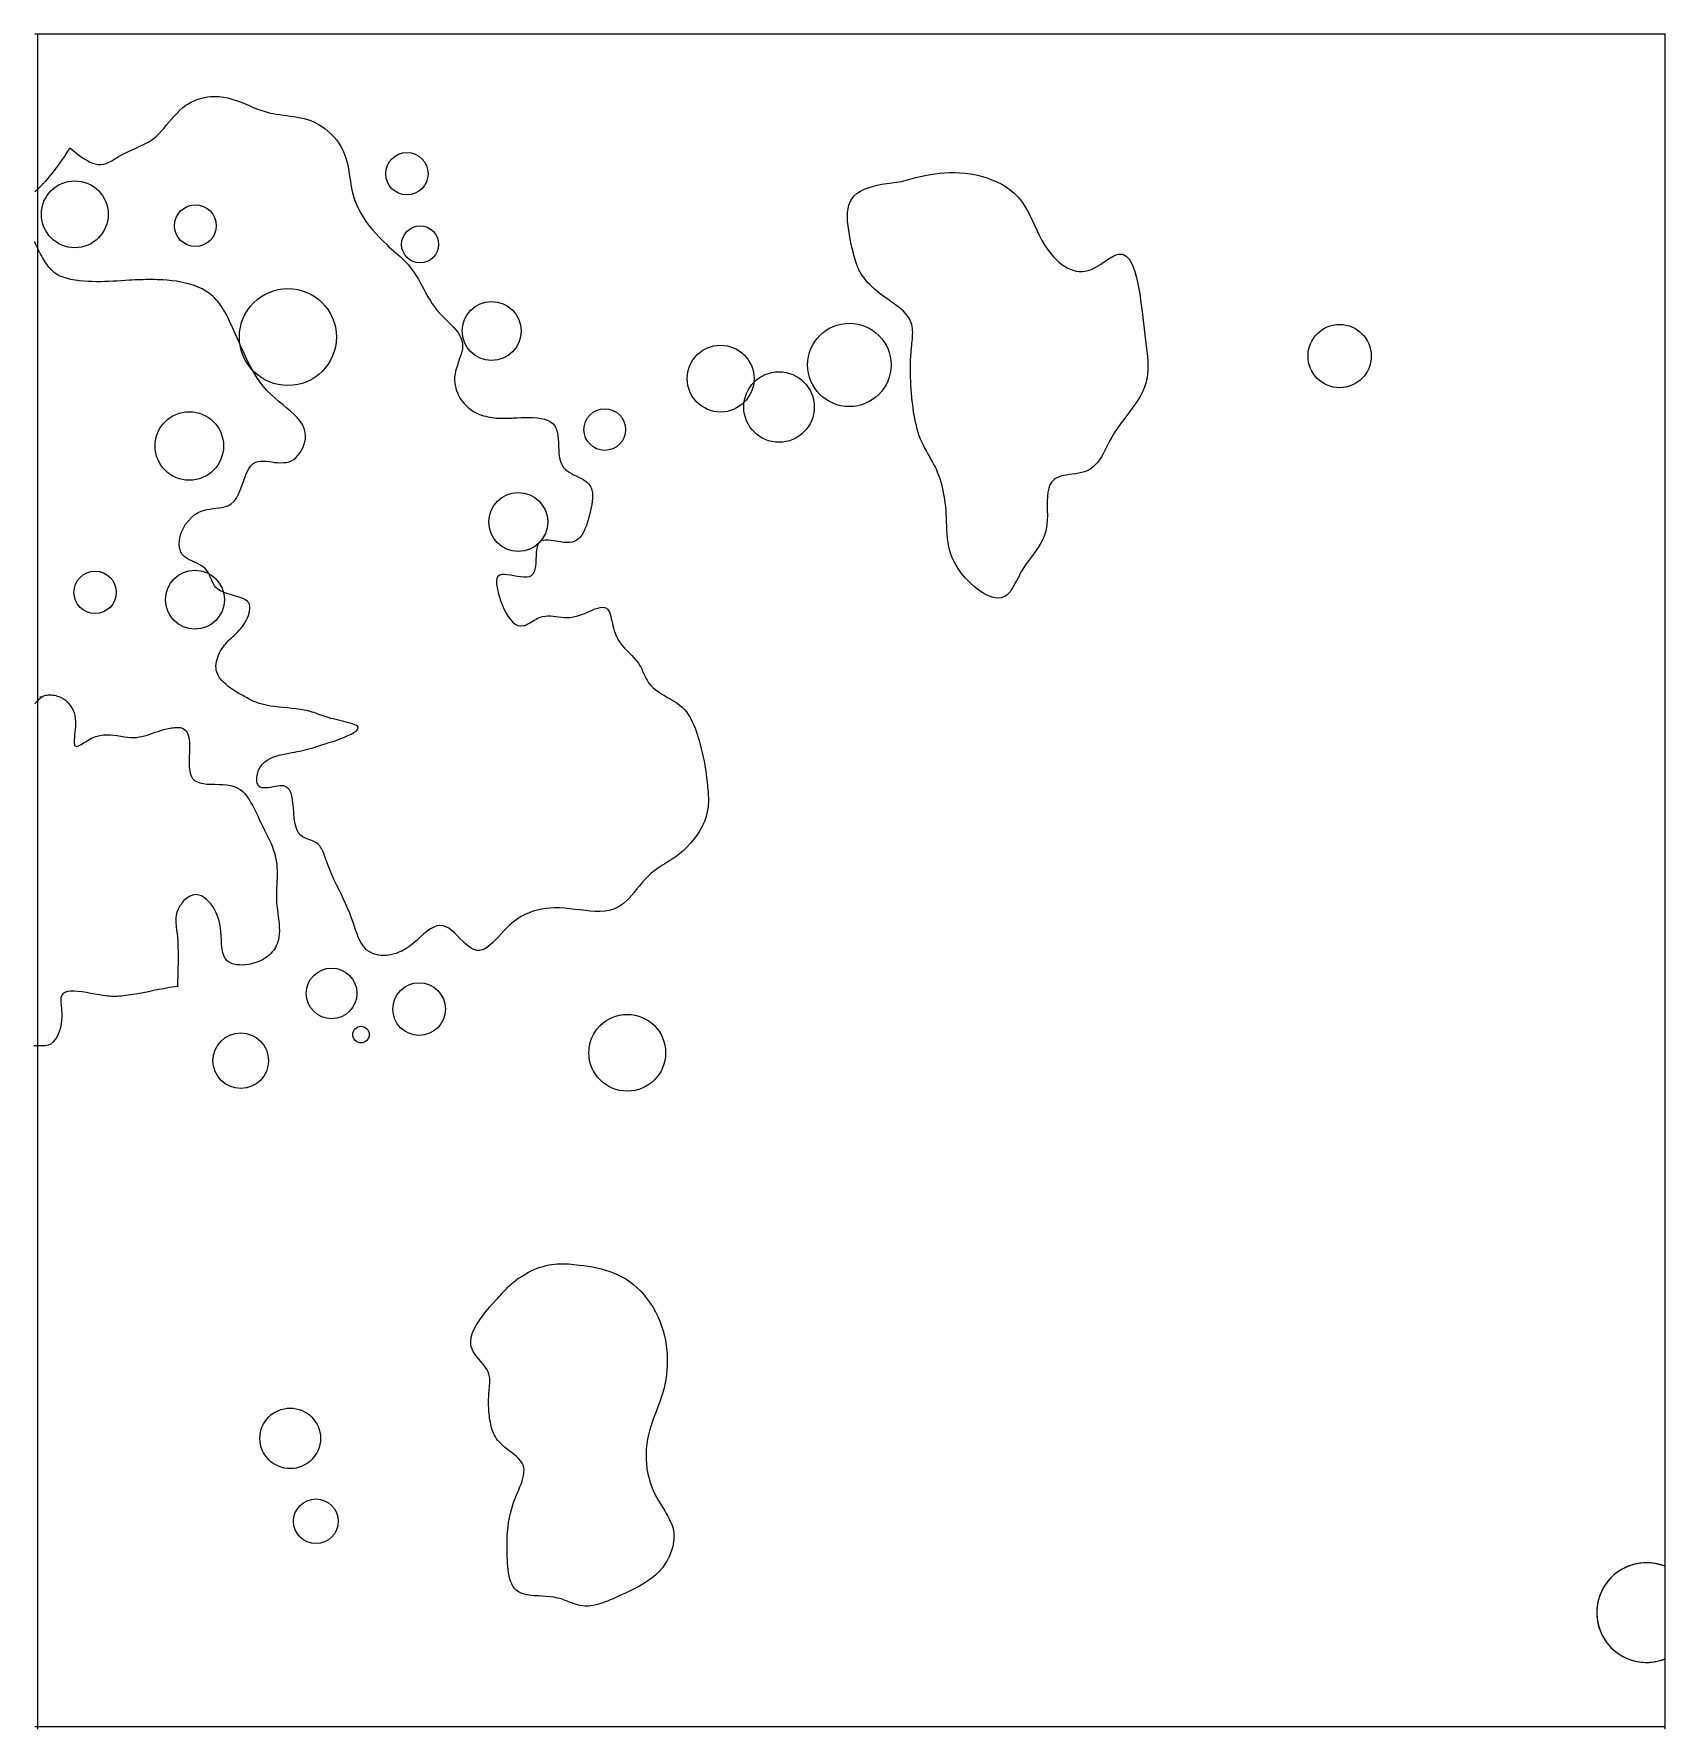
# Model space of a CAD drawing. Extents: x 4.06 to 5.04, y 3.53 to 4.56.
import ezdxf

# ---------------------------------------------------------------- set-up
doc = ezdxf.new("R2010")
doc.units = 0
doc.layers.add('LAYER1', color=7, linetype='CONTINUOUS')
doc.layers.add('LAYER12', color=5, linetype='CONTINUOUS')

msp = doc.modelspace()

# ---------------------------------------------------------------- linework, layer by layer
at = {"layer": 'LAYER1', "color": 7, "linetype": 'CONTINUOUS'}
for points in [[(4.0574, 4.5561), (4.0589, 4.5561)], [(4.0589, 4.5561), (4.0608, 4.5561)], [(4.0608, 4.5561), (5.0426, 4.5561)], [(4.0786, 4.4872), (4.0803, 4.4858), (4.082, 4.4844), (4.0837, 4.4831), (4.0854, 4.4818), (4.0871, 4.4807), (4.0888, 4.4797), (4.0905, 4.4788), (4.0922, 4.478), (4.0938, 4.4775), (4.0955, 4.4772), (4.0972, 4.4772), (4.0988, 4.4774), (4.0997, 4.4776), (4.1005, 4.4778), (4.1013, 4.4782), (4.1021, 4.4786), (4.103, 4.479), (4.1038, 4.4794), (4.1046, 4.4799), (4.1055, 4.4804), (4.1063, 4.481), (4.1071, 4.4815), (4.108, 4.482), (4.1088, 4.4825), (4.1105, 4.4834), (4.1123, 4.4843), (4.114, 4.4851), (4.1158, 4.4859), (4.1175, 4.4867), (4.1192, 4.4874), (4.1209, 4.4882), (4.1226, 4.489), (4.1242, 4.4898), (4.1258, 4.4907), (4.1274, 4.4917), (4.1288, 4.4927), (4.1306, 4.4942), (4.1323, 4.4958), (4.1339, 4.4975), (4.1355, 4.4992), (4.137, 4.5011), (4.1386, 4.5029), (4.1401, 4.5048), (4.1417, 4.5066), (4.1433, 4.5083), (4.145, 4.51), (4.1468, 4.5116), (4.1487, 4.513), (4.1502, 4.5139), (4.1517, 4.5148), (4.1533, 4.5155), (4.1549, 4.5162), (4.1566, 4.5168), (4.1583, 4.5173), (4.16, 4.5177), (4.1618, 4.518), (4.1635, 4.5182), (4.1653, 4.5183), (4.167, 4.5183), (4.1688, 4.5182), (4.1714, 4.5179), (4.174, 4.5174), (4.1765, 4.5167), (4.179, 4.5159), (4.1815, 4.515), (4.184, 4.514), (4.1865, 4.513), (4.1889, 4.5119), (4.1914, 4.5109), (4.1939, 4.51), (4.1965, 4.5092), (4.199, 4.5085), (4.2011, 4.508), (4.2032, 4.5076), (4.2053, 4.5073), (4.2074, 4.507), (4.2096, 4.5067), (4.2117, 4.5064), (4.2138, 4.5061), (4.2159, 4.5058), (4.218, 4.5054), (4.2201, 4.5049), (4.2221, 4.5044), (4.2242, 4.5037), (4.2264, 4.5027), (4.2285, 4.5016), (4.2306, 4.5004), (4.2326, 4.499), (4.2345, 4.4974), (4.2363, 4.4958), (4.238, 4.494), (4.2396, 4.4921), (4.241, 4.4901), (4.2423, 4.4881), (4.2435, 4.4859), (4.2444, 4.4838), (4.2452, 4.4817), (4.2458, 4.4797), (4.2463, 4.4776), (4.2467, 4.4755), (4.2471, 4.4734), (4.2474, 4.4713), (4.2478, 4.4692), (4.2481, 4.4671), (4.2484, 4.4649), (4.2488, 4.4628), (4.2492, 4.4608), (4.2497, 4.4587), (4.2506, 4.4559), (4.2517, 4.4531), (4.253, 4.4504), (4.2544, 4.4477), (4.256, 4.4451), (4.2577, 4.4426), (4.2595, 4.4401), (4.2615, 4.4377), (4.2635, 4.4354), (4.2656, 4.4331), (4.2678, 4.4309), (4.2701, 4.4288), (4.2714, 4.4275), (4.2728, 4.4263), (4.2741, 4.4251), (4.2755, 4.4239), (4.2768, 4.4227), (4.2781, 4.4215), (4.2794, 4.4203), (4.2807, 4.419), (4.2819, 4.4178), (4.2831, 4.4165), (4.2842, 4.4152), (4.2853, 4.4138), (4.2867, 4.4119), (4.2879, 4.4099), (4.2892, 4.4079), (4.2903, 4.4058), (4.2914, 4.4037), (4.2926, 4.4015), (4.2937, 4.3994), (4.2949, 4.3972), (4.2962, 4.3951), (4.2975, 4.393), (4.299, 4.3909), (4.3006, 4.3889), (4.3021, 4.3872), (4.3037, 4.3855), (4.3053, 4.3839), (4.307, 4.3823), (4.3086, 4.3807), (4.3102, 4.379), (4.3116, 4.3774), (4.3129, 4.3758), (4.314, 4.3741), (4.3149, 4.3724), (4.3155, 4.3707), (4.3159, 4.3689), (4.3159, 4.3674), (4.3158, 4.3658), (4.3154, 4.3642), (4.315, 4.3626), (4.3145, 4.3609), (4.3139, 4.3593), (4.3133, 4.3576), (4.3127, 4.3558), (4.3121, 4.3541), (4.3116, 4.3523), (4.3113, 4.3506), (4.311, 4.3488), (4.311, 4.3468), (4.3111, 4.3449), (4.3115, 4.343), (4.312, 4.3411), (4.3127, 4.3393), (4.3135, 4.3375), (4.3145, 4.3358), (4.3157, 4.3342), (4.3169, 4.3327), (4.3183, 4.3313), (4.3197, 4.3299), (4.3213, 4.3288), (4.3224, 4.328), (4.3236, 4.3274), (4.3248, 4.3268), (4.326, 4.3262), (4.3273, 4.3257), (4.3286, 4.3253), (4.3299, 4.325), (4.3312, 4.3246), (4.3325, 4.3244), (4.3338, 4.3242), (4.3351, 4.324), (4.3364, 4.3239), (4.3372, 4.3238), (4.338, 4.3238), (4.3388, 4.3238), (4.3396, 4.3238), (4.3405, 4.3238), (4.3413, 4.3238), (4.3421, 4.3238), (4.343, 4.3238), (4.3438, 4.3239), (4.3447, 4.3239), (4.3455, 4.3239), (4.3464, 4.324), (4.3488, 4.3241), (4.3512, 4.3242), (4.3537, 4.3243), (4.3561, 4.3243), (4.3586, 4.3242), (4.3609, 4.324), (4.3632, 4.3237), (4.3653, 4.3232), (4.3672, 4.3226), (4.369, 4.3217), (4.3704, 4.3206), (4.3716, 4.3192), (4.3725, 4.3176), (4.373, 4.3157), (4.3734, 4.3137), (4.3736, 4.3115), (4.3738, 4.3092), (4.3738, 4.3068), (4.374, 4.3045), (4.3741, 4.3021), (4.3745, 4.2999), (4.375, 4.2978), (4.3758, 4.2959), (4.3769, 4.2941), (4.3778, 4.2931), (4.379, 4.2921), (4.3802, 4.2913), (4.3816, 4.2905), (4.383, 4.2897), (4.3845, 4.289), (4.3859, 4.2883), (4.3873, 4.2876), (4.3887, 4.2869), (4.3899, 4.2861), (4.391, 4.2852), (4.392, 4.2842), (4.3929, 4.283), (4.3935, 4.2817), (4.394, 4.2803), (4.3943, 4.2787), (4.3944, 4.2771), (4.3944, 4.2754), (4.3942, 4.2736), (4.394, 4.2718), (4.3936, 4.2699), (4.3932, 4.268), (4.3927, 4.2661), (4.3922, 4.2641), (4.3917, 4.2624), (4.3912, 4.2607), (4.3907, 4.259), (4.39, 4.2574), (4.3894, 4.2559), (4.3887, 4.2545), (4.3879, 4.2532), (4.387, 4.252), (4.386, 4.251), (4.3849, 4.2501), (4.3837, 4.2495), (4.3823, 4.249), (4.3807, 4.2487), (4.3789, 4.2487), (4.377, 4.2488), (4.3751, 4.2491), (4.3732, 4.2494), (4.3713, 4.2497), (4.3694, 4.25), (4.3676, 4.2501), (4.366, 4.2502), (4.3645, 4.25), (4.3632, 4.2496), (4.3622, 4.2488), (4.3614, 4.2477), (4.3609, 4.2462), (4.3606, 4.2445), (4.3604, 4.2426), (4.3603, 4.2406), (4.3602, 4.2385), (4.3601, 4.2364), (4.3599, 4.2344), (4.3596, 4.2326), (4.3591, 4.231), (4.3584, 4.2296), (4.3574, 4.2287), (4.3561, 4.2281), (4.3545, 4.2278), (4.3528, 4.2278), (4.3509, 4.228), (4.3489, 4.2283), (4.3469, 4.2287), (4.3449, 4.2291), (4.3429, 4.2293), (4.3412, 4.2295), (4.3396, 4.2295)], [(4.0608, 4.4639), (4.061, 4.4641), (4.0613, 4.4644), (4.0615, 4.4646), (4.0618, 4.4649), (4.062, 4.4652), (4.0623, 4.4654), (4.0625, 4.4657), (4.0628, 4.4659), (4.063, 4.4662), (4.0633, 4.4665), (4.0635, 4.4667), (4.0638, 4.467), (4.0652, 4.4685), (4.0665, 4.4701), (4.0678, 4.4717), (4.0691, 4.4734), (4.0704, 4.4751), (4.0716, 4.4768), (4.0728, 4.4785), (4.074, 4.4802), (4.0752, 4.4819), (4.0763, 4.4837), (4.0775, 4.4855), (4.0786, 4.4872)], [(4.5812, 4.4669), (4.584, 4.4677), (4.5869, 4.4685), (4.5897, 4.4693), (4.5926, 4.47), (4.5955, 4.4706), (4.5984, 4.4711), (4.6013, 4.4716), (4.6043, 4.4719), (4.6072, 4.4722), (4.6102, 4.4723), (4.6132, 4.4724), (4.6163, 4.4722), (4.6196, 4.472), (4.6229, 4.4715), (4.6262, 4.4709), (4.6295, 4.4701), (4.6327, 4.4691), (4.6358, 4.468), (4.6388, 4.4667), (4.6417, 4.4652), (4.6445, 4.4635), (4.647, 4.4617), (4.6494, 4.4597), (4.6516, 4.4575), (4.6536, 4.455), (4.6555, 4.4523), (4.6571, 4.4495), (4.6586, 4.4466), (4.6601, 4.4436), (4.6615, 4.4405), (4.6629, 4.4375), (4.6644, 4.4344), (4.666, 4.4313), (4.6678, 4.4283), (4.6698, 4.4254), (4.672, 4.4225), (4.6734, 4.421), (4.6748, 4.4196), (4.6763, 4.4182), (4.6779, 4.417), (4.6796, 4.4158), (4.6813, 4.4148), (4.6831, 4.414), (4.6848, 4.4133), (4.6867, 4.4128), (4.6885, 4.4125), (4.6903, 4.4125), (4.6922, 4.4127), (4.694, 4.4131), (4.6959, 4.4138), (4.6977, 4.4147), (4.6995, 4.4157), (4.7013, 4.4168), (4.703, 4.4179), (4.7047, 4.419), (4.7063, 4.4201), (4.7079, 4.421), (4.7094, 4.4219), (4.7108, 4.4225), (4.7122, 4.4229), (4.7148, 4.4229), (4.717, 4.4218), (4.719, 4.4197), (4.7206, 4.4167), (4.722, 4.4131), (4.7232, 4.4088), (4.7242, 4.404), (4.7251, 4.399), (4.7258, 4.3937), (4.7265, 4.3883), (4.7271, 4.383), (4.7277, 4.3779), (4.7281, 4.3743), (4.7286, 4.3708), (4.729, 4.3675), (4.7294, 4.3643), (4.7297, 4.3613), (4.7299, 4.3584), (4.73, 4.3556), (4.7299, 4.3529), (4.7297, 4.3502), (4.7294, 4.3477), (4.7288, 4.3451), (4.728, 4.3427), (4.727, 4.3402), (4.7257, 4.3378), (4.7243, 4.3353), (4.7227, 4.3329), (4.721, 4.3305), (4.7192, 4.328), (4.7173, 4.3256), (4.7154, 4.323), (4.7135, 4.3205), (4.7117, 4.3179), (4.7099, 4.3152), (4.7082, 4.3124), (4.7071, 4.3104), (4.7061, 4.3084), (4.7051, 4.3064), (4.7041, 4.3044), (4.703, 4.3024), (4.7019, 4.3006), (4.7008, 4.2988), (4.6996, 4.2971), (4.6982, 4.2956), (4.6968, 4.2943), (4.6951, 4.2931), (4.6933, 4.2921), (4.6917, 4.2915), (4.69, 4.291), (4.6882, 4.2906), (4.6864, 4.2903), (4.6845, 4.29), (4.6827, 4.2898), (4.6809, 4.2895), (4.6791, 4.2892), (4.6775, 4.2888), (4.6759, 4.2883), (4.6745, 4.2877), (4.6733, 4.2869), (4.6719, 4.2855), (4.6708, 4.2836), (4.6701, 4.2815), (4.6696, 4.2792), (4.6693, 4.2766), (4.6692, 4.2738), (4.6692, 4.271), (4.6692, 4.2681), (4.6693, 4.2651), (4.6692, 4.2622), (4.669, 4.2594), (4.6686, 4.2567), (4.668, 4.2543), (4.6671, 4.252), (4.6662, 4.2499), (4.665, 4.2478), (4.6638, 4.2458), (4.6624, 4.2438), (4.661, 4.2419), (4.6595, 4.2399), (4.658, 4.2379), (4.6565, 4.2359), (4.6551, 4.2337), (4.6537, 4.2315), (4.6529, 4.23), (4.6522, 4.2285), (4.6514, 4.227), (4.6506, 4.2256), (4.6499, 4.2241), (4.6491, 4.2227), (4.6483, 4.2213), (4.6475, 4.2201), (4.6467, 4.2189), (4.6458, 4.2179), (4.6448, 4.217), (4.6438, 4.2163), (4.6416, 4.2154), (4.6391, 4.2152), (4.6365, 4.2156), (4.6337, 4.2165), (4.6309, 4.2179), (4.628, 4.2198), (4.6252, 4.222), (4.6224, 4.2245), (4.6198, 4.2272), (4.6174, 4.2301), (4.6153, 4.2331), (4.6135, 4.2361), (4.6122, 4.2387), (4.6112, 4.2412), (4.6104, 4.2437), (4.6098, 4.2462), (4.6093, 4.2487), (4.609, 4.2512), (4.6088, 4.2537), (4.6086, 4.2562), (4.6085, 4.2587), (4.6084, 4.2612), (4.6083, 4.2637), (4.6082, 4.2662), (4.6081, 4.2683), (4.6079, 4.2705), (4.6076, 4.2726), (4.6074, 4.2747), (4.607, 4.2769), (4.6066, 4.279), (4.6062, 4.2811), (4.6057, 4.2832), (4.6051, 4.2852), (4.6045, 4.2873), (4.6037, 4.2893), (4.6029, 4.2913), (4.6022, 4.293), (4.6014, 4.2947), (4.6005, 4.2963), (4.5996, 4.298), (4.5987, 4.2996), (4.5978, 4.3013), (4.5969, 4.3029), (4.596, 4.3046), (4.5951, 4.3062), (4.5942, 4.3079), (4.5934, 4.3096), (4.5927, 4.3113), (4.5919, 4.3132), (4.5912, 4.3153), (4.5906, 4.3173), (4.5901, 4.3194), (4.5896, 4.3215), (4.5891, 4.3236), (4.5888, 4.3257), (4.5884, 4.3278), (4.5881, 4.3299), (4.5879, 4.3321), (4.5876, 4.3342), (4.5874, 4.3363), (4.5872, 4.3388), (4.587, 4.3413), (4.5868, 4.3438), (4.5867, 4.3463), (4.5866, 4.3487), (4.5866, 4.3512), (4.5865, 4.3537), (4.5866, 4.3562), (4.5866, 4.3588), (4.5867, 4.3613), (4.5869, 4.3639), (4.5871, 4.3665), (4.5873, 4.3678), (4.5874, 4.3691), (4.5876, 4.3704), (4.5877, 4.3717), (4.5878, 4.373), (4.5878, 4.3743), (4.5879, 4.3756), (4.5878, 4.3768), (4.5877, 4.3781), (4.5876, 4.3793), (4.5873, 4.3804), (4.587, 4.3815), (4.5864, 4.3831), (4.5856, 4.3845), (4.5846, 4.3859), (4.5835, 4.3872), (4.5823, 4.3885), (4.5809, 4.3897), (4.5795, 4.3909), (4.578, 4.392), (4.5765, 4.3931), (4.5749, 4.3942), (4.5734, 4.3954), (4.5718, 4.3965), (4.5703, 4.3976), (4.5687, 4.3987), (4.5673, 4.3998), (4.5658, 4.401), (4.5645, 4.4022), (4.5631, 4.4034), (4.5619, 4.4046), (4.5606, 4.4059), (4.5595, 4.4072), (4.5585, 4.4086), (4.5575, 4.4099), (4.5566, 4.4114), (4.556, 4.4125), (4.5554, 4.4136), (4.5549, 4.4148), (4.5544, 4.416), (4.554, 4.4172), (4.5535, 4.4184), (4.5532, 4.4197), (4.5528, 4.421), (4.5524, 4.4223), (4.5521, 4.4237), (4.5518, 4.425), (4.5514, 4.4264), (4.5508, 4.4291), (4.5502, 4.4318), (4.5496, 4.4346), (4.5492, 4.4374), (4.5488, 4.4401), (4.5485, 4.4428), (4.5484, 4.4454), (4.5485, 4.448), (4.5488, 4.4504), (4.5493, 4.4526), (4.5501, 4.4547), (4.5511, 4.4565), (4.5526, 4.4583), (4.5543, 4.4598), (4.5563, 4.4611), (4.5586, 4.4622), (4.561, 4.4631), (4.5637, 4.4639), (4.5664, 4.4646), (4.5693, 4.4652), (4.5723, 4.4657), (4.5752, 4.4661)], [(4.5752, 4.4661), (4.5782, 4.4665), (4.5812, 4.4669)], [(4.0574, 4.4607), (4.0576, 4.4609), (4.0577, 4.461), (4.0579, 4.4611), (4.058, 4.4613), (4.0581, 4.4614), (4.0583, 4.4615), (4.0584, 4.4617), (4.0585, 4.4618), (4.0586, 4.4619), (4.0587, 4.462), (4.0588, 4.4621), (4.0589, 4.4622), (4.0591, 4.4623), (4.0592, 4.4624), (4.0593, 4.4625), (4.0593, 4.4626), (4.0593, 4.4626), (4.0593, 4.4626), (4.0593, 4.4625), (4.0592, 4.4625), (4.0592, 4.4624), (4.0591, 4.4623), (4.059, 4.4623), (4.0589, 4.4622)], [(4.0589, 4.4622), (4.0591, 4.4623), (4.0593, 4.4625), (4.0595, 4.4627), (4.0596, 4.4628), (4.0598, 4.463), (4.06, 4.4631), (4.0601, 4.4633), (4.0603, 4.4634), (4.0604, 4.4635), (4.0605, 4.4637), (4.0607, 4.4638), (4.0608, 4.4639), (4.0609, 4.464), (4.061, 4.4641), (4.0611, 4.4642), (4.0612, 4.4642), (4.0612, 4.4643), (4.0612, 4.4642), (4.0611, 4.4642), (4.0611, 4.4642), (4.061, 4.4641), (4.0609, 4.464), (4.0609, 4.464), (4.0608, 4.4639)], [(4.0589, 4.427), (4.0588, 4.4273), (4.0586, 4.4276), (4.0585, 4.4279), (4.0583, 4.4281), (4.0582, 4.4284), (4.0581, 4.4287), (4.0579, 4.4289), (4.0578, 4.4292), (4.0577, 4.4294), (4.0576, 4.4296), (4.0575, 4.4298), (4.0574, 4.4299), (4.0574, 4.4301), (4.0573, 4.4302), (4.0573, 4.4303), (4.0572, 4.4303), (4.0572, 4.4304), (4.0572, 4.4303), (4.0572, 4.4303), (4.0573, 4.4303), (4.0573, 4.4302), (4.0574, 4.4301), (4.0574, 4.43), (4.0574, 4.4299)], [(4.0608, 4.4231), (4.0606, 4.4235), (4.0604, 4.4239), (4.0602, 4.4243), (4.06, 4.4247), (4.0598, 4.4251), (4.0597, 4.4254), (4.0595, 4.4257), (4.0594, 4.426), (4.0592, 4.4263), (4.0591, 4.4266), (4.059, 4.4268), (4.0589, 4.427), (4.0588, 4.4271), (4.0588, 4.4272), (4.0588, 4.4273), (4.0587, 4.4274), (4.0587, 4.4274), (4.0587, 4.4274), (4.0587, 4.4273), (4.0588, 4.4273), (4.0588, 4.4272), (4.0588, 4.4272), (4.0589, 4.4271), (4.0589, 4.427)], [(4.0589, 4.427), (4.0589, 4.427), (4.0589, 4.427), (4.0589, 4.427), (4.0589, 4.427), (4.0589, 4.427), (4.0589, 4.427), (4.0589, 4.427), (4.0589, 4.427), (4.0589, 4.427), (4.0589, 4.427), (4.0589, 4.427), (4.0589, 4.427), (4.0589, 4.427), (4.0589, 4.427), (4.0589, 4.427), (4.0589, 4.427), (4.0589, 4.427), (4.0589, 4.427), (4.0589, 4.427), (4.0589, 4.427), (4.0589, 4.427), (4.0589, 4.427), (4.0589, 4.427), (4.0589, 4.427)], [(4.0589, 4.427), (4.0589, 4.427), (4.0589, 4.427), (4.0589, 4.427), (4.0589, 4.427), (4.0589, 4.427), (4.0589, 4.427), (4.0589, 4.427), (4.0589, 4.427), (4.0589, 4.427), (4.0589, 4.427), (4.0589, 4.427), (4.0589, 4.427), (4.0589, 4.427), (4.0589, 4.427), (4.0589, 4.427), (4.0589, 4.427), (4.0589, 4.427), (4.0589, 4.427), (4.0589, 4.427), (4.0589, 4.427), (4.0589, 4.427), (4.0589, 4.427), (4.0589, 4.427), (4.0589, 4.427)], [(4.1706, 4.3907), (4.1698, 4.392), (4.1689, 4.3932), (4.168, 4.3944), (4.167, 4.3955), (4.166, 4.3966), (4.1649, 4.3976), (4.1629, 4.3993), (4.1607, 4.4007), (4.1585, 4.402), (4.1561, 4.4031), (4.1536, 4.404), (4.151, 4.4049), (4.1483, 4.4055), (4.1456, 4.4061), (4.1429, 4.4066), (4.1402, 4.4069), (4.1374, 4.4072), (4.1347, 4.4074), (4.1329, 4.4075), (4.1312, 4.4075), (4.1295, 4.4076), (4.1279, 4.4076), (4.1262, 4.4076), (4.1245, 4.4076), (4.1228, 4.4075), (4.1212, 4.4075), (4.1195, 4.4074), (4.1179, 4.4074), (4.1162, 4.4073), (4.1146, 4.4072), (4.1121, 4.407), (4.1096, 4.4069), (4.1071, 4.4067), (4.1047, 4.4066), (4.1022, 4.4065), (4.0997, 4.4064), (4.0972, 4.4063), (4.0947, 4.4063), (4.0921, 4.4064), (4.0896, 4.4065), (4.087, 4.4066), (4.0844, 4.4069), (4.0831, 4.4071), (4.0817, 4.4073), (4.0803, 4.4075), (4.079, 4.4077), (4.0777, 4.4081), (4.0764, 4.4084), (4.0751, 4.4088), (4.0738, 4.4093), (4.0726, 4.4098), (4.0715, 4.4104), (4.0704, 4.411), (4.0693, 4.4118), (4.0684, 4.4125), (4.0676, 4.4133), (4.0668, 4.4141), (4.066, 4.415), (4.0653, 4.4159), (4.0646, 4.4169), (4.0639, 4.4179), (4.0633, 4.4189), (4.0626, 4.4199), (4.062, 4.421), (4.0614, 4.4221), (4.0608, 4.4231)], [(4.2214, 4.0698), (4.2206, 4.0702), (4.2197, 4.0706), (4.219, 4.0711), (4.2182, 4.0716), (4.2166, 4.0735), (4.2154, 4.076), (4.2146, 4.0788), (4.2141, 4.0819), (4.2138, 4.0852), (4.2136, 4.0884), (4.2133, 4.0916), (4.2129, 4.0946), (4.2123, 4.0972), (4.2113, 4.0993), (4.2099, 4.1008), (4.2079, 4.1017), (4.2067, 4.1018), (4.2055, 4.1017), (4.2041, 4.1016), (4.2027, 4.1014), (4.2013, 4.1011), (4.1998, 4.1008), (4.1984, 4.1006), (4.197, 4.1005), (4.1958, 4.1005), (4.1946, 4.1006), (4.1936, 4.1009), (4.1928, 4.1015), (4.1924, 4.102), (4.1921, 4.1027), (4.1918, 4.1034), (4.1916, 4.1042), (4.1915, 4.105), (4.1915, 4.1059), (4.1916, 4.1069), (4.1917, 4.1078), (4.1919, 4.1088), (4.1921, 4.1097), (4.1924, 4.1107), (4.1927, 4.1116), (4.1937, 4.1133), (4.1949, 4.1149), (4.1963, 4.1162), (4.1978, 4.1173), (4.1995, 4.1183), (4.2012, 4.1191), (4.2031, 4.1197), (4.205, 4.1203), (4.207, 4.1207), (4.2089, 4.1211), (4.2109, 4.1215), (4.2127, 4.1218), (4.2144, 4.1221), (4.216, 4.1224), (4.2176, 4.1227), (4.2191, 4.1231), (4.2207, 4.1235), (4.2222, 4.1239), (4.2238, 4.1243), (4.2254, 4.1247), (4.2271, 4.1252), (4.2289, 4.1258), (4.2308, 4.1264), (4.2328, 4.127), (4.2351, 4.1278), (4.2374, 4.1286), (4.2398, 4.1294), (4.2422, 4.1303), (4.2445, 4.1312), (4.2466, 4.1321), (4.2486, 4.133), (4.2502, 4.134), (4.2515, 4.1348), (4.2524, 4.1357), (4.2528, 4.1365), (4.2528, 4.1372), (4.2524, 4.1377), (4.2517, 4.1382), (4.2508, 4.1386), (4.2498, 4.139), (4.2485, 4.1394), (4.2471, 4.1398), (4.2456, 4.1402), (4.2441, 4.1406), (4.2424, 4.141), (4.2408, 4.1413), (4.2392, 4.1417), (4.2377, 4.1421), (4.2362, 4.1425), (4.2347, 4.143), (4.2334, 4.1434), (4.2321, 4.1438), (4.2308, 4.1443), (4.2296, 4.1447), (4.2284, 4.1451), (4.2272, 4.1456), (4.2261, 4.146), (4.2249, 4.1463), (4.2237, 4.1467), (4.2225, 4.147), (4.2202, 4.1475), (4.2177, 4.1479), (4.2152, 4.1483), (4.2127, 4.1485), (4.2101, 4.1488), (4.2075, 4.149), (4.2049, 4.1493), (4.2023, 4.1496), (4.1997, 4.1499), (4.1972, 4.1504), (4.1948, 4.151), (4.1924, 4.1517), (4.1915, 4.152), (4.1906, 4.1524), (4.1898, 4.1527), (4.189, 4.1531), (4.1881, 4.1535), (4.1873, 4.1539), (4.1865, 4.1543), (4.1856, 4.1548), (4.1848, 4.1552), (4.184, 4.1557), (4.1831, 4.1562), (4.1823, 4.1567), (4.1806, 4.1576), (4.179, 4.1586), (4.1773, 4.1597), (4.1757, 4.1607), (4.1741, 4.1619), (4.1727, 4.1631), (4.1713, 4.1643), (4.1701, 4.1656), (4.169, 4.167), (4.1682, 4.1685), (4.1675, 4.17), (4.167, 4.1716), (4.1669, 4.1728), (4.1668, 4.1741), (4.1669, 4.1754), (4.1671, 4.1768), (4.1675, 4.1781), (4.1679, 4.1794), (4.1684, 4.1807), (4.169, 4.182), (4.1696, 4.1833), (4.1703, 4.1845), (4.1711, 4.1856), (4.1719, 4.1867), (4.1727, 4.1876), (4.1735, 4.1885), (4.1743, 4.1893), (4.1751, 4.1901), (4.176, 4.1909), (4.1768, 4.1917), (4.1777, 4.1924), (4.1785, 4.1932), (4.1794, 4.1941), (4.1802, 4.1949), (4.1811, 4.1959), (4.1819, 4.1968), (4.1828, 4.198), (4.1836, 4.1993), (4.1844, 4.2006), (4.1852, 4.202), (4.1858, 4.2033), (4.1864, 4.2047), (4.1868, 4.2061), (4.1871, 4.2074), (4.1873, 4.2087), (4.1873, 4.2099), (4.1871, 4.211), (4.1868, 4.212), (4.1859, 4.2132), (4.1847, 4.2141), (4.1832, 4.215), (4.1814, 4.2156), (4.1795, 4.2162), (4.1775, 4.2168), (4.1754, 4.2174), (4.1734, 4.218), (4.1714, 4.2187), (4.1696, 4.2195), (4.1679, 4.2206), (4.1666, 4.2218), (4.166, 4.2225), (4.1655, 4.2233), (4.1651, 4.2241), (4.1647, 4.225), (4.1643, 4.2259), (4.1639, 4.2268), (4.1636, 4.2277), (4.1632, 4.2285), (4.1629, 4.2294), (4.1624, 4.2303), (4.162, 4.2311), (4.1614, 4.2318), (4.1605, 4.2329), (4.1593, 4.2339), (4.158, 4.2347), (4.1567, 4.2355), (4.1552, 4.2362), (4.1538, 4.2369), (4.1523, 4.2376), (4.1509, 4.2383), (4.1495, 4.239), (4.1483, 4.2398), (4.1472, 4.2407), (4.1463, 4.2417), (4.1453, 4.2435), (4.1447, 4.2455), (4.1445, 4.2477), (4.1447, 4.2501), (4.1452, 4.2525), (4.146, 4.255), (4.1472, 4.2574), (4.1485, 4.2598), (4.1502, 4.2619), (4.152, 4.2639), (4.154, 4.2656), (4.1561, 4.2669), (4.1578, 4.2677), (4.1596, 4.2683), (4.1614, 4.2687), (4.1632, 4.269), (4.165, 4.2693), (4.1668, 4.2695), (4.1685, 4.2697), (4.1702, 4.2699), (4.1718, 4.2703), (4.1734, 4.2707), (4.1748, 4.2713), (4.1761, 4.2721), (4.1778, 4.2737), (4.1792, 4.2756), (4.1804, 4.2779), (4.1814, 4.2803), (4.1824, 4.2829), (4.1834, 4.2856), (4.1843, 4.2881), (4.1853, 4.2906), (4.1865, 4.2928), (4.1878, 4.2948), (4.1892, 4.2963), (4.191, 4.2974), (4.1923, 4.2978), (4.1938, 4.298), (4.1954, 4.298), (4.197, 4.2979), (4.1988, 4.2977), (4.2005, 4.2975), (4.2023, 4.2972), (4.2041, 4.297), (4.2059, 4.2969), (4.2077, 4.297), (4.2094, 4.2972), (4.2111, 4.2976), (4.2125, 4.2982), (4.2138, 4.299), (4.215, 4.3), (4.2162, 4.3011), (4.2172, 4.3023), (4.2181, 4.3037), (4.2189, 4.3051), (4.2196, 4.3066), (4.2202, 4.3082), (4.2206, 4.3097), (4.2209, 4.3112), (4.221, 4.3128), (4.2208, 4.3153), (4.2201, 4.3177), (4.2191, 4.32), (4.2177, 4.3221), (4.216, 4.3242), (4.214, 4.3262), (4.2119, 4.3281), (4.2097, 4.33), (4.2074, 4.3319), (4.2051, 4.3338), (4.2028, 4.3357), (4.2006, 4.3377), (4.1974, 4.3409), (4.1945, 4.3443), (4.192, 4.3478), (4.1897, 4.3515), (4.1876, 4.3552), (4.1856, 4.359), (4.1838, 4.3629), (4.1821, 4.3668), (4.1804, 4.3707), (4.1787, 4.3747), (4.1769, 4.3787), (4.1751, 4.3826), (4.1744, 4.384), (4.1737, 4.3854), (4.173, 4.3868), (4.1722, 4.3881), (4.1714, 4.3894), (4.1706, 4.3907)], [(4.3396, 4.2295), (4.3383, 4.2291), (4.3373, 4.2285), (4.3369, 4.228), (4.3367, 4.2274), (4.3365, 4.2268), (4.3364, 4.226), (4.3363, 4.2252), (4.3363, 4.2244), (4.3364, 4.2235), (4.3365, 4.2225), (4.3367, 4.2215), (4.3369, 4.2205), (4.3371, 4.2195), (4.3374, 4.2184), (4.3381, 4.2158), (4.339, 4.2132), (4.3399, 4.2107), (4.341, 4.2083), (4.3422, 4.206), (4.3434, 4.204), (4.3448, 4.2022), (4.3462, 4.2007), (4.3477, 4.1995), (4.3493, 4.1987), (4.3509, 4.1984), (4.3527, 4.1985), (4.3534, 4.1987), (4.3542, 4.199), (4.355, 4.1994), (4.3559, 4.1998), (4.3567, 4.2003), (4.3575, 4.2008), (4.3584, 4.2013), (4.3592, 4.2018), (4.3601, 4.2023), (4.3609, 4.2028), (4.3618, 4.2032), (4.3627, 4.2036), (4.3642, 4.2041), (4.3658, 4.2043), (4.3674, 4.2044), (4.369, 4.2044), (4.3706, 4.2043), (4.3723, 4.2041), (4.3739, 4.2039), (4.3756, 4.2037), (4.3774, 4.2035), (4.3791, 4.2035), (4.3809, 4.2035), (4.3827, 4.2038), (4.3847, 4.2042), (4.3866, 4.2048), (4.3885, 4.2055), (4.3905, 4.2063), (4.3924, 4.2071), (4.3942, 4.2079), (4.3959, 4.2086), (4.3976, 4.2091), (4.3991, 4.2095), (4.4005, 4.2096), (4.4017, 4.2095), (4.4028, 4.209), (4.4035, 4.2084), (4.4041, 4.2076), (4.4046, 4.2066), (4.405, 4.2054), (4.4054, 4.2042), (4.4057, 4.2028), (4.406, 4.2014), (4.4064, 4.1999), (4.4067, 4.1984), (4.4071, 4.1969), (4.4075, 4.1954), (4.408, 4.194), (4.4089, 4.1919), (4.4099, 4.1899), (4.4111, 4.1882), (4.4124, 4.1865), (4.4138, 4.1849), (4.4152, 4.1834), (4.4167, 4.1819), (4.4181, 4.1804), (4.4195, 4.1789), (4.4208, 4.1774), (4.4221, 4.1758), (4.4232, 4.174), (4.4237, 4.1732), (4.4241, 4.1724), (4.4245, 4.1715), (4.4249, 4.1707), (4.4253, 4.1698), (4.4257, 4.1689), (4.4261, 4.1681), (4.4265, 4.1672), (4.4269, 4.1664), (4.4274, 4.1656), (4.4278, 4.1648), (4.4283, 4.164), (4.4296, 4.1624), (4.431, 4.161), (4.4326, 4.1597), (4.4343, 4.1585), (4.4361, 4.1573), (4.4379, 4.1562), (4.4398, 4.1551), (4.4417, 4.154), (4.4435, 4.1529), (4.4453, 4.1518), (4.447, 4.1505), (4.4486, 4.1492), (4.4499, 4.1478), (4.4511, 4.1464), (4.4522, 4.1449), (4.4532, 4.1434), (4.4541, 4.1417), (4.4549, 4.14), (4.4557, 4.1383), (4.4564, 4.1365), (4.4571, 4.1347), (4.4577, 4.1329), (4.4583, 4.131), (4.4588, 4.1292), (4.4595, 4.1266), (4.4601, 4.1241), (4.4607, 4.1216), (4.4613, 4.1191), (4.4618, 4.1166), (4.4622, 4.1141), (4.4626, 4.1116), (4.463, 4.1091), (4.4633, 4.1066), (4.4636, 4.1041), (4.4639, 4.1016), (4.4641, 4.0991), (4.4642, 4.0982), (4.4642, 4.0974), (4.4643, 4.0966), (4.4643, 4.0957), (4.4644, 4.0949), (4.4644, 4.094), (4.4644, 4.0932), (4.4644, 4.0924), (4.4644, 4.0915), (4.4643, 4.0907), (4.4643, 4.0899), (4.4642, 4.089), (4.4637, 4.086), (4.463, 4.0831), (4.462, 4.0802), (4.4607, 4.0774), (4.4592, 4.0747), (4.4576, 4.0721), (4.4557, 4.0695), (4.4537, 4.0671), (4.4515, 4.0648), (4.4493, 4.0626), (4.4469, 4.0606), (4.4444, 4.0587), (4.4431, 4.0578), (4.4419, 4.057), (4.4406, 4.0562), (4.4393, 4.0554), (4.438, 4.0546), (4.4367, 4.0538), (4.4355, 4.053), (4.4342, 4.0521), (4.433, 4.0513), (4.4318, 4.0504), (4.4306, 4.0495), (4.4294, 4.0485), (4.4277, 4.0468), (4.426, 4.0451), (4.4244, 4.0432), (4.4228, 4.0413), (4.4212, 4.0394), (4.4197, 4.0375), (4.4181, 4.0356), (4.4165, 4.0339), (4.4149, 4.0322), (4.4132, 4.0307), (4.4114, 4.0293), (4.4095, 4.0282), (4.4071, 4.0272), (4.4045, 4.0264), (4.4018, 4.026), (4.3989, 4.0258), (4.396, 4.0258), (4.393, 4.026), (4.3899, 4.0263), (4.3868, 4.0267), (4.3837, 4.027), (4.3806, 4.0274), (4.3775, 4.0277), (4.3744, 4.0279), (4.3716, 4.0279), (4.3689, 4.0278), (4.3663, 4.0276), (4.3636, 4.0272), (4.3611, 4.0266), (4.3585, 4.0259), (4.3561, 4.025), (4.3536, 4.0239), (4.3512, 4.0227), (4.3489, 4.0212), (4.3466, 4.0195), (4.3443, 4.0176), (4.3426, 4.0159), (4.3409, 4.0141), (4.3392, 4.0123), (4.3375, 4.0105), (4.3358, 4.0087), (4.3342, 4.0071), (4.3326, 4.0056), (4.3309, 4.0043), (4.3293, 4.0033), (4.3277, 4.0026), (4.326, 4.0022), (4.3244, 4.0023), (4.3227, 4.0028), (4.321, 4.0037), (4.3194, 4.0048), (4.3177, 4.0063), (4.316, 4.0078), (4.3143, 4.0095), (4.3126, 4.0112), (4.3109, 4.0128), (4.3092, 4.0143), (4.3075, 4.0156), (4.3058, 4.0165), (4.3041, 4.0172), (4.3022, 4.0174), (4.3003, 4.0171), (4.2984, 4.0163), (4.2965, 4.0152), (4.2945, 4.0138), (4.2925, 4.0122), (4.2905, 4.0104), (4.2884, 4.0085), (4.2862, 4.0067), (4.284, 4.0049), (4.2816, 4.0033), (4.2792, 4.0019), (4.2774, 4.0011), (4.2757, 4.0004), (4.2739, 3.9999), (4.2721, 3.9995), (4.2703, 3.9992), (4.2685, 3.9991), (4.2667, 3.9992), (4.265, 3.9994), (4.2634, 3.9997), (4.2619, 4.0002), (4.2604, 4.0009), (4.2591, 4.0017), (4.2577, 4.0027), (4.2565, 4.004), (4.2555, 4.0054), (4.2545, 4.0069), (4.2536, 4.0086), (4.2528, 4.0103), (4.2521, 4.0122), (4.2514, 4.014), (4.2508, 4.0159), (4.2501, 4.0179), (4.2495, 4.0198), (4.2488, 4.0217), (4.2477, 4.0248), (4.2464, 4.0278), (4.2452, 4.0307), (4.2438, 4.0336), (4.2425, 4.0364), (4.2411, 4.0392), (4.2397, 4.0419), (4.2383, 4.0448), (4.237, 4.0476), (4.2358, 4.0505), (4.2346, 4.0536), (4.2334, 4.0567), (4.2331, 4.0576), (4.2328, 4.0586), (4.2325, 4.0595), (4.2322, 4.0605), (4.2318, 4.0614), (4.2315, 4.0623), (4.2311, 4.0631), (4.2306, 4.0639), (4.2301, 4.0647), (4.2296, 4.0654), (4.229, 4.0661), (4.2283, 4.0667), (4.2276, 4.0672), (4.2268, 4.0677), (4.226, 4.0681), (4.2251, 4.0684), (4.2242, 4.0688), (4.2233, 4.0691), (4.2223, 4.0694), (4.2214, 4.0698)], [(4.0574, 4.1513), (4.0576, 4.1515), (4.0577, 4.1516), (4.0579, 4.1518), (4.058, 4.1519), (4.0581, 4.1521), (4.0583, 4.1522), (4.0584, 4.1523), (4.0585, 4.1525), (4.0586, 4.1526), (4.0587, 4.1527), (4.0588, 4.1528), (4.0589, 4.1529), (4.0591, 4.153), (4.0592, 4.1532), (4.0593, 4.1532), (4.0593, 4.1533), (4.0593, 4.1533), (4.0593, 4.1533), (4.0593, 4.1533), (4.0592, 4.1532), (4.0592, 4.1531), (4.0591, 4.1531), (4.059, 4.153), (4.0589, 4.1529)], [(4.0589, 4.1529), (4.0591, 4.1531), (4.0593, 4.1533), (4.0595, 4.1534), (4.0596, 4.1536), (4.0598, 4.1538), (4.06, 4.154), (4.0601, 4.1542), (4.0603, 4.1543), (4.0604, 4.1545), (4.0606, 4.1546), (4.0607, 4.1547), (4.0608, 4.1548), (4.0609, 4.155), (4.061, 4.1551), (4.0611, 4.1552), (4.0611, 4.1552), (4.0611, 4.1552), (4.0611, 4.1552), (4.0611, 4.1552), (4.0611, 4.1551), (4.061, 4.1551), (4.0609, 4.155), (4.0609, 4.1549), (4.0608, 4.1548)], [(4.0608, 4.1549), (4.0609, 4.1549), (4.0609, 4.155), (4.061, 4.155), (4.0611, 4.1551), (4.0612, 4.1551), (4.0612, 4.1552), (4.0613, 4.1553), (4.0614, 4.1553), (4.0615, 4.1554), (4.0616, 4.1554), (4.0616, 4.1555), (4.0617, 4.1555), (4.0624, 4.1559), (4.0632, 4.1562), (4.064, 4.1565), (4.0648, 4.1566), (4.0657, 4.1567), (4.0665, 4.1567), (4.0674, 4.1567), (4.0683, 4.1565), (4.0692, 4.1564), (4.0701, 4.1562), (4.0709, 4.1559), (4.0718, 4.1556), (4.0732, 4.155), (4.0746, 4.1542), (4.0758, 4.1534), (4.077, 4.1524), (4.078, 4.1513), (4.079, 4.1501), (4.0798, 4.1488), (4.0805, 4.1474), (4.0811, 4.1459), (4.0815, 4.1442), (4.0818, 4.1425), (4.0819, 4.1406), (4.082, 4.139), (4.0819, 4.1374), (4.0817, 4.1357), (4.0816, 4.1341), (4.0814, 4.1325), (4.0813, 4.131), (4.0811, 4.1296), (4.0811, 4.1284), (4.0811, 4.1273), (4.0813, 4.1265), (4.0816, 4.1259), (4.0821, 4.1256), (4.0826, 4.1255), (4.0831, 4.1257), (4.0838, 4.1259), (4.0845, 4.1263), (4.0853, 4.1267), (4.0862, 4.1272), (4.0871, 4.1278), (4.0881, 4.1284), (4.089, 4.129), (4.09, 4.1296), (4.0911, 4.1302), (4.0921, 4.1307), (4.0943, 4.1316), (4.0966, 4.1322), (4.0988, 4.1325), (4.1009, 4.1326), (4.103, 4.1325), (4.1051, 4.1323), (4.1072, 4.1321), (4.1093, 4.1317), (4.1113, 4.1314), (4.1133, 4.1311), (4.1152, 4.131), (4.1172, 4.1309), (4.1188, 4.131), (4.1204, 4.1313), (4.122, 4.1316), (4.1236, 4.132), (4.1252, 4.1324), (4.1268, 4.133), (4.1285, 4.1335), (4.1301, 4.1341), (4.1318, 4.1346), (4.1336, 4.1352), (4.1354, 4.1357), (4.1372, 4.1361), (4.1382, 4.1363), (4.1391, 4.1365), (4.14, 4.1367), (4.1409, 4.1368), (4.1418, 4.1369), (4.1427, 4.137), (4.1436, 4.137), (4.1444, 4.1369), (4.1452, 4.1369), (4.146, 4.1367), (4.1467, 4.1365), (4.1473, 4.1362), (4.1488, 4.135), (4.1499, 4.1332), (4.1505, 4.1309), (4.1508, 4.1282), (4.1509, 4.1253), (4.1508, 4.1223), (4.1507, 4.1191), (4.1506, 4.1161), (4.1507, 4.1131), (4.151, 4.1104), (4.1516, 4.1081), (4.1526, 4.1061), (4.1538, 4.1049), (4.1554, 4.1041), (4.1572, 4.1035), (4.1592, 4.1031), (4.1614, 4.1028), (4.1637, 4.1027), (4.1661, 4.1027), (4.1686, 4.1026), (4.171, 4.1025), (4.1734, 4.1023), (4.1756, 4.1019), (4.1778, 4.1014), (4.1797, 4.1005), (4.1814, 4.0995), (4.183, 4.0982), (4.1844, 4.0968), (4.1857, 4.0951), (4.1869, 4.0934), (4.188, 4.0915), (4.1891, 4.0896), (4.1901, 4.0876), (4.1911, 4.0855), (4.1921, 4.0835), (4.193, 4.0814), (4.1941, 4.0792), (4.1951, 4.0771), (4.1962, 4.075), (4.1972, 4.0729), (4.1982, 4.0709), (4.1992, 4.0688), (4.2001, 4.0668), (4.201, 4.0647), (4.2017, 4.0627), (4.2024, 4.0606), (4.2029, 4.0585), (4.2033, 4.0564), (4.2036, 4.0544), (4.2037, 4.0524), (4.2038, 4.0504), (4.2038, 4.0483), (4.2038, 4.0463), (4.2037, 4.0442), (4.2036, 4.0421), (4.2035, 4.0399), (4.2035, 4.0378), (4.2034, 4.0356), (4.2035, 4.0335), (4.2035, 4.0313), (4.2037, 4.0291), (4.204, 4.0269), (4.2042, 4.0247), (4.2045, 4.0225), (4.2048, 4.0204), (4.205, 4.0182), (4.2051, 4.0161), (4.2052, 4.014), (4.2051, 4.012), (4.2048, 4.01), (4.2044, 4.0081), (4.2038, 4.0062), (4.2033, 4.0051), (4.2028, 4.0041), (4.2022, 4.0031), (4.2015, 4.0022), (4.2008, 4.0013), (4.2, 4.0004), (4.1991, 3.9995), (4.1981, 3.9987), (4.1972, 3.998), (4.1961, 3.9973), (4.195, 3.9966), (4.1938, 3.996), (4.1921, 3.9953), (4.1903, 3.9947), (4.1884, 3.9942), (4.1866, 3.9938), (4.1847, 3.9935), (4.1828, 3.9934), (4.181, 3.9935), (4.1793, 3.9936), (4.1777, 3.994), (4.1762, 3.9944), (4.1749, 3.9951), (4.1737, 3.9958), (4.1726, 3.9971), (4.1717, 3.9985), (4.1711, 4.0002), (4.1707, 4.0021), (4.1704, 4.0041), (4.1702, 4.0063), (4.1701, 4.0086), (4.17, 4.0109), (4.1698, 4.0134), (4.1695, 4.0159), (4.1691, 4.0184), (4.1685, 4.0209), (4.1678, 4.023), (4.167, 4.025), (4.166, 4.0269), (4.1649, 4.0287), (4.1637, 4.0304), (4.1623, 4.0319), (4.161, 4.0333), (4.1595, 4.0343), (4.158, 4.0352), (4.1564, 4.0357), (4.1549, 4.036), (4.1533, 4.0358), (4.1522, 4.0355), (4.1512, 4.0351), (4.1502, 4.0345), (4.1492, 4.0338), (4.1482, 4.033), (4.1473, 4.0322), (4.1465, 4.0312), (4.1457, 4.0301), (4.1449, 4.0291), (4.1443, 4.028), (4.1438, 4.0268), (4.1433, 4.0257), (4.143, 4.0245), (4.1427, 4.0233), (4.1426, 4.0221), (4.1425, 4.0209), (4.1425, 4.0198), (4.1425, 4.0185), (4.1427, 4.0173), (4.1428, 4.0161), (4.143, 4.0148), (4.1431, 4.0134), (4.1433, 4.012), (4.1435, 4.0106), (4.1437, 4.0076), (4.1438, 4.0044), (4.1439, 4.0012), (4.1439, 3.9979), (4.1439, 3.9947), (4.1438, 3.9917), (4.1437, 3.9889), (4.1437, 3.9863), (4.1436, 3.9841), (4.1436, 3.9824), (4.1436, 3.9811), (4.1437, 3.9805), (4.1438, 3.9804), (4.1438, 3.9804), (4.1438, 3.9804), (4.1438, 3.9804), (4.1438, 3.9804), (4.1439, 3.9804), (4.1439, 3.9804), (4.1439, 3.9804), (4.1438, 3.9804), (4.1438, 3.9805), (4.1438, 3.9805), (4.1437, 3.9805), (4.1431, 3.9805), (4.1418, 3.9803), (4.14, 3.98), (4.1378, 3.9796), (4.1352, 3.9791), (4.1324, 3.9786), (4.1293, 3.978), (4.1261, 3.9773), (4.1229, 3.9767), (4.1197, 3.9761), (4.1166, 3.9756), (4.1137, 3.9752), (4.1123, 3.975), (4.111, 3.9748), (4.1098, 3.9747), (4.1085, 3.9746), (4.1073, 3.9745), (4.1061, 3.9745), (4.1049, 3.9745), (4.1037, 3.9745), (4.1025, 3.9746), (4.1013, 3.9747), (4.0999, 3.9748), (4.0986, 3.975), (4.0962, 3.9754), (4.0937, 3.9759), (4.0911, 3.9763), (4.0885, 3.9768), (4.0859, 3.9772), (4.0834, 3.9775), (4.0811, 3.9777), (4.079, 3.9776), (4.0771, 3.9774), (4.0755, 3.9768)], [(4.0608, 4.1548), (4.0608, 4.1548), (4.0608, 4.1548), (4.0608, 4.1548), (4.0608, 4.1548), (4.0608, 4.1548), (4.0608, 4.1548), (4.0608, 4.1548), (4.0608, 4.1548), (4.0608, 4.1548), (4.0608, 4.1548), (4.0608, 4.1549), (4.0608, 4.1549), (4.0608, 4.1552), (4.0608, 4.1554), (4.0608, 4.1556), (4.0608, 4.1557), (4.0608, 4.1557), (4.0608, 4.1557), (4.0608, 4.1556), (4.0608, 4.1555), (4.0608, 4.1554), (4.0608, 4.1552), (4.0608, 4.155), (4.0608, 4.1549)], [(4.0755, 3.9768), (4.0743, 3.976), (4.0735, 3.9748), (4.0733, 3.9742), (4.0731, 3.9735), (4.0731, 3.9728), (4.073, 3.9721), (4.0731, 3.9713), (4.0731, 3.9704), (4.0732, 3.9696), (4.0733, 3.9686), (4.0734, 3.9677), (4.0734, 3.9667), (4.0735, 3.9657), (4.0736, 3.9647), (4.0736, 3.9625), (4.0735, 3.9602), (4.0732, 3.9579), (4.0728, 3.9557), (4.0722, 3.9536), (4.0715, 3.9516), (4.0706, 3.9498), (4.0695, 3.9482), (4.0683, 3.9468), (4.067, 3.9457), (4.0654, 3.945), (4.0637, 3.9446), (4.0635, 3.9445), (4.0632, 3.9445), (4.063, 3.9445), (4.0628, 3.9445), (4.0625, 3.9445), (4.0623, 3.9445), (4.062, 3.9445), (4.0618, 3.9445), (4.0615, 3.9445), (4.0613, 3.9445), (4.061, 3.9445), (4.0608, 3.9445)], [(4.0589, 3.9445), (4.0588, 3.9445), (4.0586, 3.9445), (4.0585, 3.9445), (4.0584, 3.9445), (4.0582, 3.9445), (4.0581, 3.9445), (4.058, 3.9445), (4.0579, 3.9445), (4.0578, 3.9445), (4.0576, 3.9445), (4.0575, 3.9445), (4.0574, 3.9445), (4.0572, 3.9445), (4.057, 3.9445), (4.0569, 3.9445), (4.0568, 3.9445), (4.0568, 3.9445), (4.0568, 3.9445), (4.0569, 3.9445), (4.0569, 3.9445), (4.057, 3.9445), (4.0572, 3.9445), (4.0573, 3.9445), (4.0574, 3.9445)], [(4.0608, 3.9445), (4.0606, 3.9445), (4.0604, 3.9445), (4.0602, 3.9445), (4.0601, 3.9445), (4.0599, 3.9445), (4.0597, 3.9445), (4.0596, 3.9445), (4.0594, 3.9445), (4.0593, 3.9445), (4.0592, 3.9445), (4.059, 3.9445), (4.0589, 3.9445), (4.0587, 3.9445), (4.0585, 3.9445), (4.0584, 3.9445), (4.0583, 3.9445), (4.0583, 3.9445), (4.0583, 3.9445), (4.0584, 3.9445), (4.0584, 3.9445), (4.0585, 3.9445), (4.0587, 3.9445), (4.0588, 3.9445), (4.0589, 3.9445)], [(4.0589, 3.9445), (4.0589, 3.9445), (4.0589, 3.9445), (4.0589, 3.9445), (4.0589, 3.9445), (4.0589, 3.9445), (4.0589, 3.9445), (4.0589, 3.9445), (4.0589, 3.9445), (4.0589, 3.9445), (4.0589, 3.9445), (4.0589, 3.9445), (4.0589, 3.9445), (4.0589, 3.9445), (4.0589, 3.9445), (4.0589, 3.9445), (4.0589, 3.9445), (4.0589, 3.9445), (4.0589, 3.9445), (4.0589, 3.9445), (4.0589, 3.9445), (4.0589, 3.9445), (4.0589, 3.9445), (4.0589, 3.9445), (4.0589, 3.9445)], [(4.3865, 3.812), (4.3891, 3.8118), (4.3918, 3.8114), (4.3945, 3.811), (4.3971, 3.8105), (4.3997, 3.8098), (4.4023, 3.8091), (4.4049, 3.8083), (4.4074, 3.8073), (4.4098, 3.8062), (4.4122, 3.805), (4.4145, 3.8037), (4.4167, 3.8022), (4.4191, 3.8004), (4.4214, 3.7984), (4.4236, 3.7963), (4.4256, 3.794), (4.4275, 3.7916), (4.4293, 3.7891), (4.431, 3.7865), (4.4325, 3.7838), (4.4338, 3.781), (4.4351, 3.7782), (4.4361, 3.7752), (4.4371, 3.7723), (4.4378, 3.7694), (4.4385, 3.7665), (4.439, 3.7635), (4.4393, 3.7606), (4.4395, 3.7576), (4.4396, 3.7547), (4.4396, 3.7517), (4.4394, 3.7487), (4.4391, 3.7458), (4.4387, 3.7429), (4.4381, 3.74), (4.4374, 3.7371), (4.4367, 3.7346), (4.4359, 3.7321), (4.435, 3.7295), (4.4341, 3.727), (4.4332, 3.7246), (4.4323, 3.7221), (4.4313, 3.7196), (4.4305, 3.7171), (4.4296, 3.7146), (4.4289, 3.712), (4.4282, 3.7095), (4.4277, 3.7069), (4.4272, 3.704), (4.4269, 3.701), (4.4268, 3.698), (4.4268, 3.695), (4.427, 3.692), (4.4273, 3.689), (4.4279, 3.686), (4.4286, 3.6831), (4.4294, 3.6802), (4.4305, 3.6773), (4.4317, 3.6745), (4.433, 3.6718), (4.434, 3.6701), (4.435, 3.6685), (4.436, 3.6668), (4.437, 3.6652), (4.438, 3.6636), (4.439, 3.6619), (4.44, 3.6603), (4.4408, 3.6587), (4.4416, 3.657), (4.4423, 3.6553), (4.4429, 3.6536), (4.4433, 3.6518), (4.4435, 3.6501), (4.4436, 3.6484), (4.4435, 3.6467), (4.4434, 3.6449), (4.4431, 3.6432), (4.4427, 3.6414), (4.4422, 3.6397), (4.4416, 3.638), (4.4409, 3.6363), (4.4402, 3.6347), (4.4393, 3.6332), (4.4384, 3.6317), (4.4367, 3.6292), (4.4347, 3.6269), (4.4326, 3.6249), (4.4303, 3.623), (4.4279, 3.6212), (4.4254, 3.6196), (4.4227, 3.618), (4.42, 3.6166), (4.4172, 3.6152), (4.4143, 3.6139), (4.4114, 3.6126), (4.4085, 3.6113), (4.4068, 3.6105), (4.4051, 3.6098), (4.4034, 3.6091), (4.4017, 3.6084), (4.4, 3.6078), (4.3983, 3.6072), (4.3967, 3.6068), (4.395, 3.6064), (4.3933, 3.6061), (4.3917, 3.606), (4.39, 3.6059), (4.3884, 3.6061), (4.3872, 3.6063), (4.386, 3.6066), (4.3848, 3.6069), (4.3835, 3.6073), (4.3823, 3.6078), (4.3811, 3.6083), (4.3798, 3.6087), (4.3786, 3.6092), (4.3773, 3.6097), (4.376, 3.6102), (4.3747, 3.6106), (4.3733, 3.6109), (4.3711, 3.6114), (4.3687, 3.6117), (4.3664, 3.6119), (4.364, 3.612), (4.3617, 3.6122), (4.3594, 3.6123), (4.3572, 3.6125), (4.3551, 3.6128), (4.3531, 3.6132), (4.3513, 3.6138), (4.3496, 3.6146), (4.3482, 3.6157), (4.3471, 3.6168), (4.3463, 3.618), (4.3456, 3.6194), (4.3449, 3.621), (4.3444, 3.6226), (4.344, 3.6244), (4.3437, 3.6262), (4.3435, 3.6281), (4.3433, 3.63), (4.3431, 3.6319), (4.343, 3.6339), (4.3429, 3.6358), (4.3428, 3.639), (4.3428, 3.6421), (4.3428, 3.6451), (4.3429, 3.648), (4.3431, 3.6509), (4.3434, 3.6537), (4.3437, 3.6566), (4.3442, 3.6594), (4.3449, 3.6622), (4.3456, 3.6651), (4.3465, 3.668), (4.3476, 3.671), (4.3483, 3.6727), (4.3491, 3.6745), (4.3498, 3.6763), (4.3505, 3.6781), (4.3512, 3.6798), (4.3518, 3.6816), (4.3523, 3.6833), (4.3527, 3.685), (4.3529, 3.6866), (4.353, 3.6882), (4.3528, 3.6897), (4.3525, 3.6911), (4.3518, 3.6925), (4.3509, 3.6938), (4.3499, 3.6951), (4.3486, 3.6963), (4.3472, 3.6974), (4.3458, 3.6986), (4.3443, 3.6997), (4.3428, 3.7009), (4.3413, 3.7021), (4.3398, 3.7034), (4.3385, 3.7047), (4.3372, 3.706), (4.3364, 3.7071), (4.3357, 3.7083), (4.3351, 3.7094), (4.3345, 3.7106), (4.334, 3.7119), (4.3336, 3.7132), (4.3332, 3.7144), (4.3329, 3.7158), (4.3327, 3.7171), (4.3324, 3.7184), (4.3322, 3.7197), (4.3321, 3.7211), (4.3319, 3.7223), (4.3318, 3.7236), (4.3318, 3.7248), (4.3317, 3.7261), (4.3316, 3.7273), (4.3316, 3.7286), (4.3316, 3.7298), (4.3316, 3.7311), (4.3317, 3.7323), (4.3317, 3.7336), (4.3318, 3.7349), (4.3319, 3.7361), (4.332, 3.737), (4.3321, 3.7378), (4.3322, 3.7387), (4.3322, 3.7396), (4.3323, 3.7404), (4.3323, 3.7413), (4.3324, 3.7421), (4.3323, 3.7429), (4.3323, 3.7438), (4.3322, 3.7446), (4.332, 3.7454), (4.3318, 3.7462), (4.3313, 3.7476), (4.3307, 3.7489), (4.3298, 3.7502), (4.3289, 3.7514), (4.3279, 3.7527), (4.3269, 3.7539), (4.3259, 3.7551), (4.3249, 3.7563), (4.3239, 3.7575), (4.323, 3.7587), (4.3223, 3.7599), (4.3217, 3.7612), (4.3209, 3.7635), (4.3208, 3.766), (4.3211, 3.7686), (4.3219, 3.7711), (4.323, 3.7738), (4.3245, 3.7764), (4.3262, 3.779), (4.3281, 3.7816), (4.3301, 3.7842), (4.3322, 3.7867), (4.3344, 3.7891), (4.3364, 3.7914), (4.3373, 3.7924), (4.3381, 3.7933), (4.3389, 3.7942), (4.3397, 3.7951), (4.3406, 3.796), (4.3414, 3.7968), (4.3422, 3.7976), (4.343, 3.7985), (4.3438, 3.7993), (4.3447, 3.8), (4.3455, 3.8008), (4.3464, 3.8016), (4.3478, 3.8027), (4.3493, 3.8039), (4.3508, 3.8049), (4.3524, 3.8059), (4.354, 3.8069), (4.3557, 3.8078), (4.3574, 3.8087), (4.3592, 3.8095), (4.3609, 3.8102), (4.3627, 3.8108), (4.3645, 3.8113), (4.3664, 3.8118), (4.368, 3.8122), (4.3697, 3.8124), (4.3714, 3.8126), (4.373, 3.8128), (4.3747, 3.8129), (4.3764, 3.8129), (4.3781, 3.8129), (4.3798, 3.8128), (4.3815, 3.8126), (4.3831, 3.8125), (4.3848, 3.8123), (4.3865, 3.812)]]:
    msp.add_lwpolyline(points, dxfattribs=at)
for centre, radius in [((4.2822, 4.4716), 0.0128), ((4.0815, 4.4471), 0.0202), ((4.1544, 4.4402), 0.0126), ((4.2902, 4.4289), 0.0112), ((4.2103, 4.3729), 0.0293), ((4.3334, 4.3766), 0.0178), ((4.5496, 4.3561), 0.0252), ((4.8459, 4.3614), 0.0191), ((4.4718, 4.3478), 0.0202), ((4.5071, 4.3306), 0.0213), ((4.1507, 4.3071), 0.0207), ((4.4018, 4.317), 0.0126), ((4.3495, 4.2612), 0.0178), ((4.0938, 4.2186), 0.0128), ((4.1541, 4.2142), 0.0178), ((4.2367, 3.9763), 0.0153), ((4.2896, 3.9668), 0.0159), ((4.2545, 3.9514), 0.005), ((4.4154, 3.9404), 0.0232), ((4.1818, 3.9356), 0.0168), ((4.2117, 3.7074), 0.0183), ((4.2272, 3.6573), 0.0135)]:
    msp.add_circle(centre, radius, dxfattribs=at)
for start, end in [(68.2652, -89.4462), (68.2652, -68.2651), (-89.4462, -68.2657)]:
    msp.add_arc((5.0314, 3.6021), 0.0301, start, end, dxfattribs=at)
at = {"layer": 'LAYER12', "color": 5, "linetype": 'CONTINUOUS'}
for points in [[(4.0574, 4.5561), (4.0589, 4.5561)], [(4.0589, 4.5561), (4.0608, 4.5561)], [(4.0589, 4.5561), (4.0589, 4.5321)], [(4.0608, 4.5561), (5.0426, 4.5561)], [(5.0426, 4.5321), (5.0426, 4.5561)], [(4.0589, 4.5321), (4.0589, 3.5331)], [(5.0426, 3.5331), (5.0426, 4.5321)], [(4.0589, 3.5331), (4.0574, 3.5331)], [(4.0589, 3.5331), (4.0589, 3.5331)], [(4.0589, 3.5331), (4.0589, 3.5331)], [(4.0608, 3.5331), (4.0589, 3.5331)], [(4.0589, 3.5331), (4.0589, 3.5317)], [(5.0426, 3.5331), (4.0608, 3.5331)], [(5.0426, 3.5317), (5.0426, 3.5331)]]:
    msp.add_lwpolyline(points, dxfattribs=at)

doc.saveas('drawing.dxf')
